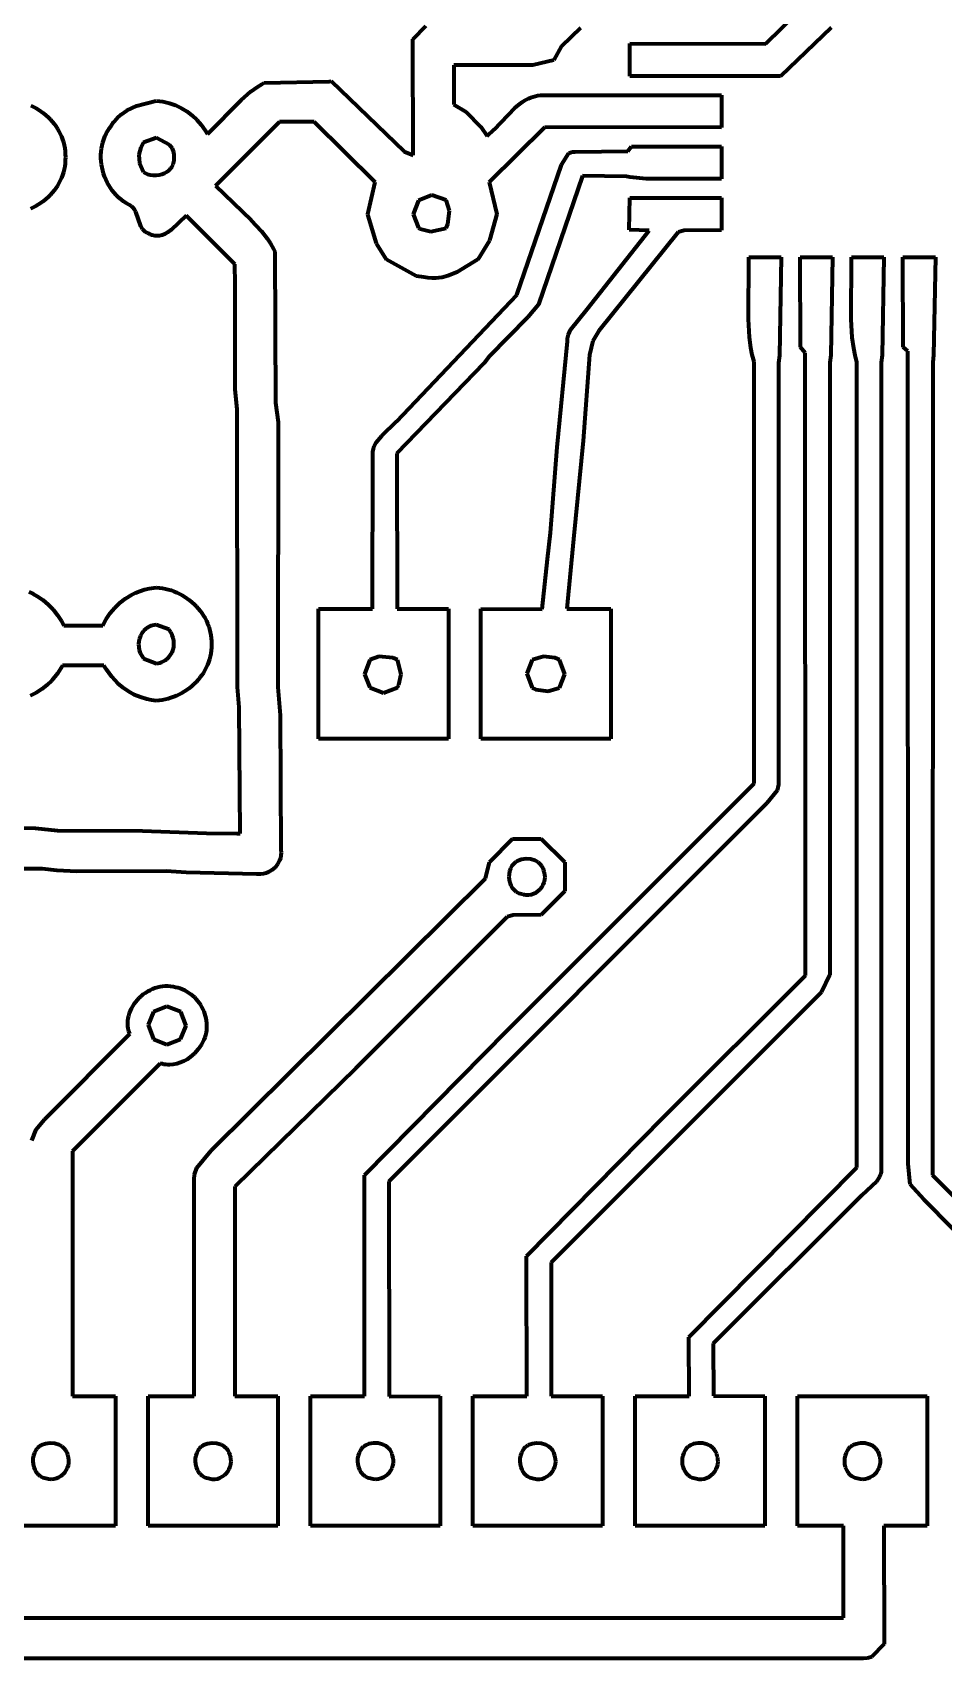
# Model space of a CAD drawing. Header units: millimetres. Extents: x 0.4 to 15.5, y 0.2 to 12.3.
# Drawn here: x 5.495 to 7.833, y 3.701 to 7.876 of the extents above; entities that cross this region are included whole.
import ezdxf

# ---------------------------------------------------------------- set-up
doc = ezdxf.new("R2010")
doc.units = ezdxf.units.MM
doc.layers.add('color#000000ff', color=7, linetype='CONTINUOUS', lineweight=100)

msp = doc.modelspace()

# ---------------------------------------------------------------- linework, layer by layer
at = {"layer": 'color#000000ff'}
for p, q in [((6.4716, 7.8589), (6.5049, 7.8924)), ((7.3777, 7.8467), (7.4587, 7.9265)), ((6.4721, 7.5604), (6.4716, 7.8589)), ((6.9013, 7.8879), (6.8529, 7.8409)), ((7.5453, 7.8889), (7.4147, 7.7633)), ((6.8529, 7.8409), (6.8331, 7.8046)), ((7.0278, 7.7639), (7.0278, 7.8472)), ((7.0278, 7.8472), (7.3777, 7.8467)), ((6.7792, 7.7915), (6.5763, 7.7915)), ((6.5763, 7.7915), (6.5766, 7.6911)), ((6.8331, 7.8046), (6.7792, 7.7915)), ((6.0302, 7.7022), (6.0557, 7.7245)), ((6.0557, 7.7245), (6.0722, 7.7363)), ((6.0722, 7.7363), (6.0838, 7.7432)), ((6.0838, 7.7432), (6.0898, 7.7464)), ((6.0898, 7.7464), (6.256, 7.7502)), ((6.256, 7.7502), (6.2619, 7.7506)), ((6.2619, 7.7506), (6.4488, 7.5698)), ((7.4147, 7.7633), (7.0278, 7.7639)), ((5.4903, 7.688), (5.4973, 7.6847)), ((5.4973, 7.6847), (5.5041, 7.6811)), ((5.5041, 7.6811), (5.5107, 7.6771)), ((5.7374, 7.6757), (5.7626, 7.6876)), ((5.7626, 7.6876), (5.8123, 7.7005)), ((5.8123, 7.7005), (5.8296, 7.6984)), ((5.8296, 7.6984), (5.8463, 7.6946)), ((5.8463, 7.6946), (5.8622, 7.689)), ((5.8622, 7.689), (5.8773, 7.6817)), ((5.8773, 7.6817), (5.8915, 7.673)), ((5.944, 7.6146), (6.0302, 7.7022)), ((6.5766, 7.6911), (6.6085, 7.6721)), ((6.68, 7.6266), (6.7329, 7.6823)), ((6.7329, 7.6823), (6.7425, 7.6904)), ((6.7425, 7.6904), (6.7525, 7.6976)), ((6.7525, 7.6976), (6.7577, 7.7009)), ((6.7577, 7.7009), (6.763, 7.7039)), ((6.763, 7.7039), (6.7685, 7.7065)), ((6.7685, 7.7065), (6.7742, 7.7089)), ((6.7742, 7.7089), (6.78, 7.7109)), ((6.78, 7.7109), (6.7861, 7.7125)), ((6.7861, 7.7125), (6.7923, 7.7137)), ((6.7923, 7.7137), (6.7987, 7.7145)), ((6.7987, 7.7145), (6.8054, 7.7149)), ((6.8054, 7.7149), (7.2639, 7.7152)), ((7.2639, 7.7152), (7.2639, 7.632)), ((5.5107, 7.6771), (5.5171, 7.6728)), ((5.5171, 7.6728), (5.5232, 7.6682)), ((5.5232, 7.6682), (5.5292, 7.6634)), ((5.5292, 7.6634), (5.5349, 7.6582)), ((5.5349, 7.6582), (5.5403, 7.6528)), ((5.5403, 7.6528), (5.5454, 7.6471)), ((5.5454, 7.6471), (5.5502, 7.6412)), ((5.5502, 7.6412), (5.5547, 7.635)), ((5.6973, 7.6372), (5.7027, 7.6452)), ((5.7027, 7.6452), (5.7119, 7.6559)), ((5.7119, 7.6559), (5.7222, 7.6652)), ((5.7222, 7.6652), (5.7374, 7.6757)), ((5.8915, 7.673), (5.9048, 7.6628)), ((5.9048, 7.6628), (5.917, 7.6512)), ((5.917, 7.6512), (5.9281, 7.6384)), ((6.1293, 7.6463), (5.965, 7.4824)), ((6.218, 7.6463), (6.1293, 7.6463)), ((6.3741, 7.4915), (6.218, 7.6463)), ((6.6085, 7.6721), (6.6459, 7.6339)), ((5.5547, 7.635), (5.5589, 7.6287)), ((5.5589, 7.6287), (5.5628, 7.6221)), ((5.5628, 7.6221), (5.5662, 7.6153)), ((5.5662, 7.6153), (5.5693, 7.6084)), ((5.5693, 7.6084), (5.572, 7.6012)), ((5.572, 7.6012), (5.5743, 7.594)), ((5.6754, 7.5935), (5.6777, 7.6013)), ((5.6777, 7.6013), (5.6806, 7.6089)), ((5.6806, 7.6089), (5.684, 7.6163)), ((5.684, 7.6163), (5.6879, 7.6235)), ((5.6879, 7.6235), (5.6924, 7.6305)), ((5.6924, 7.6305), (5.6973, 7.6372)), ((5.8129, 7.605), (5.7798, 7.5929)), ((5.8462, 7.5874), (5.8129, 7.605)), ((5.9281, 7.6384), (5.9381, 7.6245)), ((5.9381, 7.6245), (5.944, 7.6146)), ((6.6459, 7.6339), (6.6619, 7.6097)), ((6.6619, 7.6097), (6.68, 7.6266)), ((6.8097, 7.6325), (6.6675, 7.4914)), ((7.2639, 7.632), (6.8097, 7.6325)), ((5.5743, 7.594), (5.5762, 7.5865)), ((5.5762, 7.5865), (5.5777, 7.579)), ((5.5777, 7.579), (5.5786, 7.5713)), ((5.5786, 7.5713), (5.5791, 7.5634)), ((5.5791, 7.5634), (5.5792, 7.5555)), ((5.5792, 7.5555), (5.5791, 7.5476)), ((5.6706, 7.5615), (5.6711, 7.5696)), ((5.6706, 7.5534), (5.6706, 7.5615)), ((5.6711, 7.5696), (5.672, 7.5777)), ((5.672, 7.5777), (5.6734, 7.5857)), ((5.6734, 7.5857), (5.6754, 7.5935)), ((5.7726, 7.5804), (5.7679, 7.5618)), ((5.7679, 7.5618), (5.7696, 7.54)), ((5.7798, 7.5929), (5.7726, 7.5804)), ((5.8539, 7.5779), (5.8462, 7.5874)), ((5.8575, 7.5689), (5.8539, 7.5779)), ((5.8585, 7.5612), (5.8575, 7.5689)), ((5.8582, 7.5557), (5.8585, 7.5612)), ((5.8584, 7.5515), (5.8582, 7.5557)), ((6.4488, 7.5698), (6.4721, 7.5604)), ((6.853, 7.5357), (6.8718, 7.5661)), ((6.8718, 7.5661), (6.8799, 7.5693)), ((6.8799, 7.5693), (6.8855, 7.5696)), ((6.8855, 7.5696), (6.8875, 7.5693)), ((6.8875, 7.5693), (7.0229, 7.571)), ((7.0229, 7.571), (7.0328, 7.5828)), ((7.0328, 7.5828), (7.2639, 7.5833)), ((7.2639, 7.5833), (7.2639, 7.5)), ((5.5743, 7.5171), (5.572, 7.5098)), ((5.5762, 7.5245), (5.5743, 7.5171)), ((5.5776, 7.5321), (5.5762, 7.5245)), ((5.5786, 7.5398), (5.5776, 7.5321)), ((5.5791, 7.5476), (5.5786, 7.5398)), ((5.6711, 7.5453), (5.6706, 7.5534)), ((5.672, 7.5372), (5.6711, 7.5453)), ((5.6733, 7.5292), (5.672, 7.5372)), ((5.6751, 7.5212), (5.6733, 7.5292)), ((5.6774, 7.5134), (5.6751, 7.5212)), ((5.7696, 7.54), (5.7798, 7.5168)), ((5.7798, 7.5168), (5.7831, 7.515)), ((5.7831, 7.515), (5.7901, 7.5122)), ((5.8269, 7.5119), (5.8337, 7.5145)), ((5.8337, 7.5145), (5.8399, 7.518)), ((5.8399, 7.518), (5.8455, 7.5223)), ((5.8455, 7.5223), (5.8503, 7.5274)), ((5.8503, 7.5274), (5.8523, 7.5303)), ((5.8523, 7.5303), (5.8541, 7.5333)), ((5.8541, 7.5333), (5.8556, 7.5366)), ((5.8556, 7.5366), (5.8568, 7.54)), ((5.8568, 7.54), (5.8576, 7.5436)), ((5.8576, 7.5436), (5.8582, 7.5475)), ((5.8582, 7.5475), (5.8584, 7.5515)), ((6.7384, 7.2026), (6.853, 7.5357)), ((5.5546, 7.4759), (5.5501, 7.4698)), ((5.5588, 7.4823), (5.5546, 7.4759)), ((5.5627, 7.4889), (5.5588, 7.4823)), ((5.5662, 7.4957), (5.5627, 7.4889)), ((5.5693, 7.5026), (5.5662, 7.4957)), ((5.572, 7.5098), (5.5693, 7.5026)), ((5.68, 7.5057), (5.6774, 7.5134)), ((5.6831, 7.4981), (5.68, 7.5057)), ((5.6866, 7.4908), (5.6831, 7.4981)), ((5.6905, 7.4836), (5.6866, 7.4908)), ((5.6948, 7.4767), (5.6905, 7.4836)), ((5.6995, 7.4701), (5.6948, 7.4767)), ((5.7901, 7.5122), (5.7973, 7.5103)), ((5.7973, 7.5103), (5.8048, 7.5094)), ((5.8048, 7.5094), (5.8123, 7.5093)), ((5.8123, 7.5093), (5.8197, 7.5102)), ((5.8197, 7.5102), (5.8269, 7.5119)), ((5.965, 7.4824), (6.0559, 7.3943)), ((6.3555, 7.4096), (6.3741, 7.4915)), ((6.6675, 7.4914), (6.6867, 7.4094)), ((6.9065, 7.5078), (6.7935, 7.1777)), ((7.0197, 7.506), (6.9065, 7.5078)), ((7.028, 7.5046), (7.0197, 7.506)), ((7.0698, 7.5003), (7.028, 7.5046)), ((7.2639, 7.5), (7.0698, 7.5003)), ((5.5104, 7.4339), (5.5038, 7.4299)), ((5.5168, 7.4381), (5.5104, 7.4339)), ((5.523, 7.4427), (5.5168, 7.4381)), ((5.529, 7.4476), (5.523, 7.4427)), ((5.5347, 7.4527), (5.529, 7.4476)), ((5.5401, 7.4582), (5.5347, 7.4527)), ((5.5452, 7.4638), (5.5401, 7.4582)), ((5.5501, 7.4698), (5.5452, 7.4638)), ((5.7046, 7.4637), (5.6995, 7.4701)), ((5.71, 7.4577), (5.7046, 7.4637)), ((5.7159, 7.452), (5.71, 7.4577)), ((5.7221, 7.4467), (5.7159, 7.452)), ((5.7286, 7.4418), (5.7221, 7.4467)), ((5.7356, 7.4373), (5.7286, 7.4418)), ((5.7428, 7.4333), (5.7356, 7.4373)), ((5.7459, 7.4318), (5.7428, 7.4333)), ((5.7486, 7.43), (5.7459, 7.4318)), ((6.4858, 7.4447), (6.4723, 7.4091)), ((6.5203, 7.4583), (6.4858, 7.4447)), ((6.5565, 7.445), (6.5203, 7.4583)), ((6.5654, 7.4182), (6.5565, 7.445)), ((7.0268, 7.3691), (7.028, 7.4514)), ((7.028, 7.4514), (7.2639, 7.4514)), ((7.2639, 7.4514), (7.2639, 7.3679)), ((5.497, 7.4263), (5.49, 7.423)), ((5.5038, 7.4299), (5.497, 7.4263)), ((5.7511, 7.428), (5.7486, 7.43)), ((5.7533, 7.4258), (5.7511, 7.428)), ((5.757, 7.4209), (5.7533, 7.4258)), ((5.76, 7.4155), (5.757, 7.4209)), ((5.7726, 7.3788), (5.76, 7.4155)), ((5.889, 7.4061), (5.8512, 7.3692)), ((6.0143, 7.2806), (5.889, 7.4061)), ((6.0559, 7.3943), (6.0827, 7.3654)), ((6.3561, 7.4052), (6.3555, 7.4096)), ((6.3777, 7.3338), (6.3561, 7.4052)), ((6.4723, 7.4091), (6.4856, 7.3741)), ((6.561, 7.3833), (6.5654, 7.4182)), ((6.6867, 7.4094), (6.6676, 7.3417)), ((5.7773, 7.3707), (5.7726, 7.3788)), ((5.7815, 7.3662), (5.7773, 7.3707)), ((5.7839, 7.3641), (5.7815, 7.3662)), ((5.7867, 7.3623), (5.7839, 7.3641)), ((5.7897, 7.3608), (5.7867, 7.3623)), ((5.7931, 7.3594), (5.7897, 7.3608)), ((5.7972, 7.3573), (5.7931, 7.3594)), ((5.8013, 7.3557), (5.7972, 7.3573)), ((5.8053, 7.3545), (5.8013, 7.3557)), ((5.8092, 7.3537), (5.8053, 7.3545)), ((5.813, 7.3533), (5.8092, 7.3537)), ((5.8168, 7.3533), (5.813, 7.3533)), ((5.8205, 7.3537), (5.8168, 7.3533)), ((5.8242, 7.3544), (5.8205, 7.3537)), ((5.8277, 7.3554), (5.8242, 7.3544)), ((5.8347, 7.3582), (5.8277, 7.3554)), ((5.8415, 7.362), (5.8347, 7.3582)), ((5.8512, 7.3692), (5.8415, 7.362)), ((6.0827, 7.3654), (6.0971, 7.3469)), ((6.0971, 7.3469), (6.1058, 7.3339)), ((6.4856, 7.3741), (6.4904, 7.3716)), ((6.4904, 7.3716), (6.5173, 7.3647)), ((6.5173, 7.3647), (6.5568, 7.3736)), ((6.5568, 7.3736), (6.561, 7.3833)), ((6.9189, 7.1656), (7.0782, 7.3678)), ((7.1525, 7.3635), (6.9486, 7.1095)), ((7.0782, 7.3678), (7.0268, 7.3691)), ((7.167, 7.3672), (7.1525, 7.3635)), ((7.2639, 7.3679), (7.167, 7.3672)), ((6.1058, 7.3339), (6.1136, 7.3203)), ((6.1136, 7.3203), (6.1171, 7.3132)), ((6.1171, 7.3132), (6.119, 6.9247)), ((6.4038, 7.2927), (6.3777, 7.3338)), ((6.6676, 7.3417), (6.6378, 7.2928)), ((6.0149, 7.2293), (6.0143, 7.2806)), ((6.4808, 7.2505), (6.4038, 7.2927)), ((6.6378, 7.2928), (6.5847, 7.2602)), ((7.3325, 7.14), (7.3334, 7.2986)), ((7.3334, 7.2986), (7.4166, 7.2986)), ((7.4166, 7.2986), (7.4121, 7.0462)), ((7.4653, 7.2986), (7.5486, 7.2986)), ((7.4659, 7.0676), (7.4653, 7.2986)), ((7.5486, 7.2986), (7.5442, 7.0471)), ((7.5964, 7.1395), (7.5972, 7.2986)), ((7.5972, 7.2986), (7.6805, 7.2986)), ((7.6805, 7.2986), (7.676, 7.047)), ((7.7292, 7.2986), (7.8125, 7.2986)), ((7.7298, 7.068), (7.7292, 7.2986)), ((7.8125, 7.2986), (7.8081, 7.0471)), ((6.0155, 6.9596), (6.0149, 7.2293)), ((6.4991, 7.2473), (6.4808, 7.2505)), ((6.5097, 7.2456), (6.4991, 7.2473)), ((6.5201, 7.2449), (6.5097, 7.2456)), ((6.5304, 7.2452), (6.5201, 7.2449)), ((6.5457, 7.2471), (6.5304, 7.2452)), ((6.5606, 7.2508), (6.5457, 7.2471)), ((6.5847, 7.2602), (6.5606, 7.2508)), ((6.4291, 6.8774), (6.7384, 7.2026)), ((6.7665, 7.1451), (6.6674, 7.0436)), ((6.7935, 7.1777), (6.7665, 7.1451)), ((6.8762, 7.1123), (6.9189, 7.1656)), ((7.3351, 7.0937), (7.3325, 7.14)), ((7.5991, 7.0931), (7.5964, 7.1395)), ((6.8686, 7.0901), (6.8709, 7.1001)), ((6.8709, 7.1001), (6.8762, 7.1123)), ((6.9486, 7.1095), (6.9332, 7.084)), ((6.842, 6.8114), (6.8681, 7.0829)), ((6.8681, 7.0829), (6.8686, 7.0901)), ((6.9332, 7.084), (6.9243, 7.0479)), ((7.3389, 7.0663), (7.3351, 7.0937)), ((7.3425, 7.0481), (7.3389, 7.0663)), ((7.4785, 7.0531), (7.4659, 7.0676)), ((7.6028, 7.0656), (7.5991, 7.0931)), ((7.6064, 7.0474), (7.6028, 7.0656)), ((7.7415, 7.0573), (7.7298, 7.068)), ((7.7431, 5.0279), (7.7415, 7.0573)), ((6.6544, 7.0267), (6.4303, 6.7948)), ((6.6674, 7.0436), (6.6544, 7.0267)), ((6.9243, 7.0479), (6.9081, 6.8275)), ((7.3472, 7.0301), (7.3425, 7.0481)), ((7.3472, 5.948), (7.3472, 7.0301)), ((7.4099, 7.0275), (7.4096, 5.9451)), ((7.4121, 7.0462), (7.4099, 7.0275)), ((7.479, 5.4545), (7.4785, 7.0531)), ((7.542, 7.0286), (7.5414, 5.4568)), ((7.5442, 7.0471), (7.542, 7.0286)), ((7.6111, 7.0293), (7.6064, 7.0474)), ((7.6111, 4.9619), (7.6111, 7.0293)), ((7.6738, 7.0285), (7.6735, 4.9582)), ((7.676, 7.047), (7.6738, 7.0285)), ((7.8059, 7.0286), (7.8051, 4.9418)), ((7.8081, 7.0471), (7.8059, 7.0286)), ((6.0199, 6.9086), (6.0155, 6.9596)), ((6.0208, 6.1952), (6.0199, 6.9086)), ((6.119, 6.9247), (6.1253, 6.8755)), ((6.1253, 6.8755), (6.125, 6.1949)), ((6.3912, 6.8406), (6.4291, 6.8774)), ((6.3686, 6.7994), (6.37, 6.8068)), ((6.37, 6.8068), (6.3723, 6.8137)), ((6.3723, 6.8137), (6.3773, 6.8233)), ((6.3773, 6.8233), (6.3912, 6.8406)), ((6.8248, 6.5914), (6.842, 6.8114)), ((6.9081, 6.8275), (6.8835, 6.5753)), ((6.368, 6.3958), (6.3682, 6.7916)), ((6.3682, 6.7916), (6.3686, 6.7994)), ((6.4303, 6.7948), (6.4307, 6.3957)), ((6.8169, 6.5238), (6.8248, 6.5914)), ((6.8835, 6.5753), (6.8662, 6.3965)), ((6.8034, 6.395), (6.8169, 6.5238)), ((5.4853, 6.4396), (5.4962, 6.4347)), ((5.4962, 6.4347), (5.5067, 6.429)), ((5.5067, 6.429), (5.5216, 6.4189)), ((5.7335, 6.4223), (5.7487, 6.4318)), ((5.7487, 6.4318), (5.7595, 6.4372)), ((5.7595, 6.4372), (5.7706, 6.4418)), ((5.7706, 6.4418), (5.7822, 6.4455)), ((5.7822, 6.4455), (5.7942, 6.4483)), ((5.7942, 6.4483), (5.8065, 6.4502)), ((5.8065, 6.4502), (5.8128, 6.4508)), ((5.8128, 6.4508), (5.8206, 6.4502)), ((5.8206, 6.4502), (5.8283, 6.4492)), ((5.8283, 6.4492), (5.8359, 6.4477)), ((5.8359, 6.4477), (5.8434, 6.4459)), ((5.8434, 6.4459), (5.8508, 6.4436)), ((5.8508, 6.4436), (5.8581, 6.441)), ((5.8581, 6.441), (5.8653, 6.4381)), ((5.8653, 6.4381), (5.8722, 6.4347)), ((5.8722, 6.4347), (5.879, 6.4311)), ((5.879, 6.4311), (5.8857, 6.4271)), ((5.5216, 6.4189), (5.5353, 6.4073)), ((5.5353, 6.4073), (5.5479, 6.3943)), ((5.5479, 6.3943), (5.5592, 6.3799)), ((5.6946, 6.3847), (5.7063, 6.3986)), ((5.7063, 6.3986), (5.7193, 6.4112)), ((5.7193, 6.4112), (5.7335, 6.4223)), ((5.8857, 6.4271), (5.8921, 6.4228)), ((5.8921, 6.4228), (5.8983, 6.4182)), ((5.8983, 6.4182), (5.9042, 6.4133)), ((5.9042, 6.4133), (5.9099, 6.4081)), ((5.9099, 6.4081), (5.9153, 6.4027)), ((5.9153, 6.4027), (5.9205, 6.397)), ((5.9205, 6.397), (5.9253, 6.3911)), ((5.9253, 6.3911), (5.9298, 6.3849)), ((6.2292, 6.0625), (6.2292, 6.3958)), ((6.2292, 6.3958), (6.368, 6.3958)), ((6.4307, 6.3957), (6.5625, 6.3958)), ((6.5625, 6.3958), (6.5625, 6.0625)), ((6.6459, 6.0625), (6.6459, 6.3958)), ((6.6459, 6.3958), (6.8034, 6.395)), ((6.8662, 6.3965), (6.9791, 6.3958)), ((6.9791, 6.3958), (6.9791, 6.0625)), ((5.5592, 6.3799), (5.5691, 6.3644)), ((5.5691, 6.3644), (5.575, 6.3534)), ((5.575, 6.3534), (5.675, 6.3534)), ((5.675, 6.3534), (5.6841, 6.3696)), ((5.6841, 6.3696), (5.6946, 6.3847)), ((5.7887, 6.3468), (5.7856, 6.3445)), ((5.792, 6.3488), (5.7887, 6.3468)), ((5.7955, 6.3506), (5.792, 6.3488)), ((5.7993, 6.3521), (5.7955, 6.3506)), ((5.8033, 6.3534), (5.7993, 6.3521)), ((5.8076, 6.3544), (5.8033, 6.3534)), ((5.812, 6.355), (5.8076, 6.3544)), ((5.8453, 6.3428), (5.812, 6.355)), ((5.9298, 6.3849), (5.934, 6.3785)), ((5.934, 6.3785), (5.9379, 6.3719)), ((5.9379, 6.3719), (5.9413, 6.3651)), ((5.9413, 6.3651), (5.9444, 6.3581)), ((5.9444, 6.3581), (5.9471, 6.351)), ((5.9471, 6.351), (5.9494, 6.3437)), ((5.7677, 6.3127), (5.7671, 6.3051)), ((5.7671, 6.3051), (5.7675, 6.2975)), ((5.7693, 6.32), (5.7677, 6.3127)), ((5.7719, 6.327), (5.7693, 6.32)), ((5.7755, 6.3334), (5.7719, 6.327)), ((5.7801, 6.3393), (5.7755, 6.3334)), ((5.7856, 6.3445), (5.7801, 6.3393)), ((5.85, 6.336), (5.8453, 6.3428)), ((5.8535, 6.3288), (5.85, 6.336)), ((5.856, 6.3213), (5.8535, 6.3288)), ((5.8575, 6.3137), (5.856, 6.3213)), ((5.8573, 6.2985), (5.8579, 6.306)), ((5.8579, 6.306), (5.8575, 6.3137)), ((5.9494, 6.3437), (5.9513, 6.3362)), ((5.9513, 6.3362), (5.9527, 6.3286)), ((5.9527, 6.3286), (5.9537, 6.3209)), ((5.9537, 6.3209), (5.9542, 6.3131)), ((5.9542, 6.3051), (5.9541, 6.2972)), ((5.9542, 6.3131), (5.9542, 6.3051)), ((5.7675, 6.2975), (5.769, 6.2898)), ((5.769, 6.2898), (5.7715, 6.2823)), ((5.7715, 6.2823), (5.7751, 6.2751)), ((5.7751, 6.2751), (5.7798, 6.2683)), ((5.7798, 6.2683), (5.813, 6.2561)), ((5.8294, 6.2606), (5.833, 6.2624)), ((5.833, 6.2624), (5.8363, 6.2644)), ((5.8363, 6.2644), (5.8394, 6.2667)), ((5.8394, 6.2667), (5.8449, 6.2718)), ((5.8449, 6.2718), (5.8494, 6.2777)), ((5.8494, 6.2777), (5.853, 6.2842)), ((5.853, 6.2842), (5.8556, 6.2912)), ((5.8556, 6.2912), (5.8573, 6.2985)), ((5.9492, 6.2666), (5.9469, 6.2593)), ((5.9511, 6.2741), (5.9492, 6.2666)), ((5.9526, 6.2816), (5.9511, 6.2741)), ((5.9536, 6.2894), (5.9526, 6.2816)), ((5.9541, 6.2972), (5.9536, 6.2894)), ((6.3606, 6.2648), (6.3473, 6.2286)), ((6.3848, 6.2735), (6.3606, 6.2648)), ((6.4196, 6.2703), (6.3848, 6.2735)), ((6.4318, 6.2652), (6.4196, 6.2703)), ((6.4409, 6.2283), (6.4318, 6.2652)), ((6.7773, 6.2649), (6.764, 6.2297)), ((6.8063, 6.2741), (6.7773, 6.2649)), ((6.8359, 6.2703), (6.8063, 6.2741)), ((6.8478, 6.2649), (6.8359, 6.2703)), ((6.861, 6.2287), (6.8478, 6.2649)), ((5.5588, 6.2303), (5.5441, 6.2124)), ((5.5715, 6.2502), (5.5588, 6.2303)), ((5.6784, 6.2502), (5.5715, 6.2502)), ((5.6845, 6.2401), (5.6784, 6.2502)), ((5.6983, 6.2214), (5.6845, 6.2401)), ((5.7141, 6.2047), (5.6983, 6.2214)), ((5.813, 6.2561), (5.8174, 6.2568)), ((5.8174, 6.2568), (5.8217, 6.2577)), ((5.8217, 6.2577), (5.8256, 6.259)), ((5.8256, 6.259), (5.8294, 6.2606)), ((5.9294, 6.2256), (5.9248, 6.2194)), ((5.9336, 6.2319), (5.9294, 6.2256)), ((5.9375, 6.2385), (5.9336, 6.2319)), ((5.941, 6.2453), (5.9375, 6.2385)), ((5.9441, 6.2522), (5.941, 6.2453)), ((5.9469, 6.2593), (5.9441, 6.2522)), ((6.3473, 6.2286), (6.3609, 6.1941)), ((6.4351, 6.2011), (6.4409, 6.2283)), ((6.764, 6.2297), (6.7772, 6.1934)), ((6.8477, 6.1935), (6.861, 6.2287)), ((5.504, 6.1804), (5.4887, 6.1727)), ((5.5184, 6.1897), (5.504, 6.1804)), ((5.5318, 6.2004), (5.5184, 6.1897)), ((5.5441, 6.2124), (5.5318, 6.2004)), ((5.7272, 6.1936), (5.7141, 6.2047)), ((5.7412, 6.1838), (5.7272, 6.1936)), ((5.7562, 6.1756), (5.7412, 6.1838)), ((5.8784, 6.1798), (5.8716, 6.1761)), ((5.885, 6.1837), (5.8784, 6.1798)), ((5.8915, 6.188), (5.885, 6.1837)), ((5.8977, 6.1925), (5.8915, 6.188)), ((5.9036, 6.1974), (5.8977, 6.1925)), ((5.9093, 6.2025), (5.9036, 6.1974)), ((5.9148, 6.2079), (5.9093, 6.2025)), ((5.92, 6.2135), (5.9148, 6.2079)), ((5.9248, 6.2194), (5.92, 6.2135)), ((6.025, 6.1435), (6.0208, 6.1952)), ((6.125, 6.1949), (6.1302, 6.1232)), ((6.3609, 6.1941), (6.3963, 6.1806)), ((6.3963, 6.1806), (6.4315, 6.194)), ((6.4315, 6.194), (6.4351, 6.2011)), ((6.7772, 6.1934), (6.7867, 6.189)), ((6.7867, 6.189), (6.8186, 6.1843)), ((6.8186, 6.1843), (6.8477, 6.1935)), ((5.7721, 6.169), (5.7562, 6.1756)), ((5.7887, 6.164), (5.7721, 6.169)), ((5.8003, 6.1617), (5.7887, 6.164)), ((5.8121, 6.1603), (5.8003, 6.1617)), ((5.8199, 6.1609), (5.8121, 6.1603)), ((5.8276, 6.1619), (5.8199, 6.1609)), ((5.8352, 6.1633), (5.8276, 6.1619)), ((5.8427, 6.1652), (5.8352, 6.1633)), ((5.8501, 6.1674), (5.8427, 6.1652)), ((5.8574, 6.1699), (5.8501, 6.1674)), ((5.8646, 6.1729), (5.8574, 6.1699)), ((5.8716, 6.1761), (5.8646, 6.1729)), ((6.0278, 5.8196), (6.025, 6.1435)), ((6.1302, 6.1232), (6.1322, 5.7775)), ((6.5625, 6.0625), (6.2292, 6.0625)), ((6.9791, 6.0625), (6.6459, 6.0625)), ((6.7138, 5.3148), (7.3472, 5.948)), ((7.4063, 5.9298), (7.3801, 5.8973)), ((7.4096, 5.9451), (7.4063, 5.9298)), ((7.3801, 5.8973), (6.4092, 4.9263)), ((5.0972, 5.8405), (5.5024, 5.8329)), ((5.5024, 5.8329), (5.559, 5.8273)), ((5.559, 5.8273), (5.7772, 5.8263)), ((5.7772, 5.8263), (5.9413, 5.8201)), ((5.9413, 5.8201), (6.0191, 5.8191)), ((6.0191, 5.8191), (6.0278, 5.8196)), ((6.6683, 5.7453), (6.727, 5.8057)), ((6.727, 5.8057), (6.801, 5.8057)), ((6.801, 5.8057), (6.8613, 5.7453)), ((6.1324, 5.7632), (6.1311, 5.7564)), ((6.1322, 5.7775), (6.1329, 5.7703)), ((6.1329, 5.7703), (6.1324, 5.7632)), ((5.5197, 5.7282), (5.1732, 5.7288)), ((5.5576, 5.7243), (5.5197, 5.7282)), ((5.6084, 5.7217), (5.5576, 5.7243)), ((5.8381, 5.7224), (5.6084, 5.7217)), ((5.8889, 5.7196), (5.8381, 5.7224)), ((6.0698, 5.715), (5.8889, 5.7196)), ((6.1007, 5.7199), (6.0943, 5.7172)), ((6.1096, 5.7253), (6.1007, 5.7199)), ((6.1175, 5.7323), (6.1096, 5.7253)), ((6.1239, 5.7405), (6.1175, 5.7323)), ((6.1288, 5.7497), (6.1239, 5.7405)), ((6.1311, 5.7564), (6.1288, 5.7497)), ((6.6573, 5.704), (6.6683, 5.7453)), ((6.7197, 5.7226), (6.7183, 5.7152)), ((6.7221, 5.7296), (6.7197, 5.7226)), ((6.7256, 5.736), (6.7221, 5.7296)), ((6.7278, 5.739), (6.7256, 5.736)), ((6.7302, 5.7418), (6.7278, 5.739)), ((6.7329, 5.7444), (6.7302, 5.7418)), ((6.7358, 5.7467), (6.7329, 5.7444)), ((6.739, 5.7487), (6.7358, 5.7467)), ((6.75, 5.7528), (6.739, 5.7487)), ((6.7618, 5.7543), (6.75, 5.7528)), ((6.7737, 5.7534), (6.7618, 5.7543)), ((6.785, 5.7499), (6.7737, 5.7534)), ((6.7926, 5.7457), (6.785, 5.7499)), ((6.7991, 5.7401), (6.7926, 5.7457)), ((6.8026, 5.7355), (6.7991, 5.7401)), ((6.8054, 5.7304), (6.8026, 5.7355)), ((6.8074, 5.7246), (6.8054, 5.7304)), ((6.808, 5.7215), (6.8074, 5.7246)), ((6.8091, 5.7179), (6.808, 5.7215)), ((6.8613, 5.7453), (6.8612, 5.6713)), ((5.9536, 5.0058), (6.6573, 5.704)), ((6.0734, 5.7145), (6.0698, 5.715)), ((6.0805, 5.7145), (6.0734, 5.7145)), ((6.0875, 5.7154), (6.0805, 5.7145)), ((6.0943, 5.7172), (6.0875, 5.7154)), ((6.7183, 5.7152), (6.7179, 5.7077)), ((6.7179, 5.7077), (6.7185, 5.7003)), ((6.7185, 5.7003), (6.7201, 5.693)), ((6.7201, 5.693), (6.7228, 5.6861)), ((6.7228, 5.6861), (6.7264, 5.6799)), ((6.7264, 5.6799), (6.7286, 5.677)), ((6.7979, 5.6766), (6.8022, 5.6819)), ((6.8022, 5.6819), (6.8057, 5.6877)), ((6.8057, 5.6877), (6.8083, 5.6939)), ((6.8083, 5.6939), (6.8099, 5.7005)), ((6.8099, 5.7144), (6.8091, 5.7179)), ((6.8105, 5.7074), (6.8099, 5.7144)), ((6.8099, 5.7005), (6.8105, 5.7074)), ((6.7286, 5.677), (6.731, 5.6743)), ((6.731, 5.6743), (6.7336, 5.6719)), ((6.7336, 5.6719), (6.7366, 5.6698)), ((6.7366, 5.6698), (6.7397, 5.6679)), ((6.7397, 5.6679), (6.7431, 5.6663)), ((6.7431, 5.6663), (6.7467, 5.6651)), ((6.7467, 5.6651), (6.7506, 5.6642)), ((6.7506, 5.6642), (6.7542, 5.6631)), ((6.7542, 5.6631), (6.7577, 5.6623)), ((6.7577, 5.6623), (6.7612, 5.6619)), ((6.7612, 5.6619), (6.7682, 5.6619)), ((6.7682, 5.6619), (6.7749, 5.663)), ((6.7749, 5.663), (6.7814, 5.6651)), ((6.7814, 5.6651), (6.7874, 5.6681)), ((6.7874, 5.6681), (6.793, 5.672)), ((6.793, 5.672), (6.7979, 5.6766)), ((6.8612, 5.6713), (6.8009, 5.6108)), ((6.7136, 5.6055), (6.3246, 5.2171)), ((6.7276, 5.6094), (6.7136, 5.6055)), ((6.8009, 5.6108), (6.7276, 5.6094)), ((5.8222, 5.4264), (5.8289, 5.4274)), ((5.8289, 5.4274), (5.8356, 5.428)), ((5.8356, 5.428), (5.8423, 5.428)), ((5.8423, 5.428), (5.8491, 5.4274)), ((5.8491, 5.4274), (5.8558, 5.4262)), ((7.1159, 5.0919), (7.479, 5.4545)), ((7.5414, 5.4568), (7.5199, 5.4123)), ((5.7558, 5.3818), (5.7599, 5.3873)), ((5.7599, 5.3873), (5.7642, 5.3925)), ((5.7642, 5.3925), (5.769, 5.3975)), ((5.769, 5.3975), (5.774, 5.4021)), ((5.774, 5.4021), (5.7793, 5.4065)), ((5.7793, 5.4065), (5.7848, 5.4105)), ((5.7848, 5.4105), (5.7906, 5.4142)), ((5.7906, 5.4142), (5.7966, 5.4175)), ((5.7966, 5.4175), (5.8028, 5.4204)), ((5.8028, 5.4204), (5.8092, 5.4228)), ((5.8092, 5.4228), (5.8156, 5.4249)), ((5.8156, 5.4249), (5.8222, 5.4264)), ((5.8558, 5.4262), (5.8621, 5.4252)), ((5.8621, 5.4252), (5.8682, 5.4237)), ((5.8682, 5.4237), (5.8741, 5.4219)), ((5.8741, 5.4219), (5.8799, 5.4196)), ((5.8799, 5.4196), (5.8855, 5.417)), ((5.8855, 5.417), (5.8909, 5.414)), ((5.8909, 5.414), (5.8961, 5.4106)), ((5.8961, 5.4106), (5.9011, 5.407)), ((5.9011, 5.407), (5.9059, 5.403)), ((5.9059, 5.403), (5.9104, 5.3988)), ((5.9104, 5.3988), (5.9146, 5.3943)), ((5.9146, 5.3943), (5.9186, 5.3895)), ((5.9186, 5.3895), (5.9224, 5.3845)), ((7.5199, 5.4123), (6.8259, 4.718)), ((5.7398, 5.3383), (5.7406, 5.3449)), ((5.7406, 5.3449), (5.742, 5.3514)), ((5.742, 5.3514), (5.7438, 5.3578)), ((5.7438, 5.3578), (5.7462, 5.364)), ((5.7462, 5.364), (5.749, 5.3701)), ((5.749, 5.3701), (5.7522, 5.3761)), ((5.7522, 5.3761), (5.7558, 5.3818)), ((5.8055, 5.3613), (5.7915, 5.3281)), ((5.8397, 5.375), (5.8055, 5.3613)), ((5.8753, 5.3614), (5.8397, 5.375)), ((5.8889, 5.3258), (5.8753, 5.3614)), ((5.9224, 5.3845), (5.9258, 5.3794)), ((5.9258, 5.3794), (5.929, 5.374)), ((5.929, 5.374), (5.9318, 5.3685)), ((5.9318, 5.3685), (5.9343, 5.3628)), ((5.9343, 5.3628), (5.9365, 5.357)), ((5.9365, 5.357), (5.9383, 5.351)), ((5.9383, 5.351), (5.9398, 5.345)), ((5.9398, 5.345), (5.9409, 5.339)), ((5.5256, 5.085), (5.7446, 5.3048)), ((5.7395, 5.3317), (5.7398, 5.3383)), ((5.7399, 5.325), (5.7395, 5.3317)), ((5.7408, 5.3183), (5.7399, 5.325)), ((5.7424, 5.3115), (5.7408, 5.3183)), ((5.7446, 5.3048), (5.7424, 5.3115)), ((5.7915, 5.3281), (5.8051, 5.2914)), ((5.8752, 5.2913), (5.8889, 5.3258)), ((5.9391, 5.302), (5.9373, 5.296)), ((5.9404, 5.3081), (5.9391, 5.302)), ((5.9414, 5.3143), (5.9404, 5.3081)), ((5.9409, 5.339), (5.9416, 5.3328)), ((5.9419, 5.3205), (5.9414, 5.3143)), ((5.9416, 5.3328), (5.9419, 5.3267)), ((5.9419, 5.3267), (5.9419, 5.3205)), ((6.3467, 4.9425), (6.7138, 5.3148)), ((5.8051, 5.2914), (5.8398, 5.2778)), ((5.8398, 5.2778), (5.8752, 5.2913)), ((5.9204, 5.2654), (5.9107, 5.2546)), ((5.9286, 5.2773), (5.9204, 5.2654)), ((5.935, 5.29), (5.9286, 5.2773)), ((5.9373, 5.296), (5.935, 5.29)), ((5.8229, 5.2291), (5.5972, 5.0038)), ((5.8276, 5.2277), (5.8229, 5.2291)), ((5.8324, 5.2267), (5.8276, 5.2277)), ((5.8372, 5.226), (5.8324, 5.2267)), ((5.842, 5.2256), (5.8372, 5.226)), ((5.8467, 5.2255), (5.842, 5.2256)), ((5.8562, 5.2262), (5.8467, 5.2255)), ((5.8654, 5.2281), (5.8562, 5.2262)), ((5.8745, 5.231), (5.8654, 5.2281)), ((5.8832, 5.2348), (5.8745, 5.231)), ((5.8917, 5.2395), (5.8832, 5.2348)), ((5.8996, 5.245), (5.8917, 5.2395)), ((5.9107, 5.2546), (5.8996, 5.245)), ((6.3246, 5.2171), (6.0139, 4.9131)), ((5.4934, 5.0312), (5.5047, 5.0591)), ((5.5047, 5.0591), (5.5256, 5.085)), ((6.7633, 4.7341), (7.1159, 5.0919)), ((7.7423, 4.9709), (7.7431, 5.0279)), ((5.5972, 5.0038), (5.5972, 4.375)), ((5.9168, 4.9608), (5.9536, 5.0058)), ((7.7482, 4.9185), (7.7423, 4.9709)), ((5.9098, 4.3752), (5.91, 4.931)), ((5.91, 4.931), (5.911, 4.9435)), ((5.911, 4.9435), (5.9168, 4.9608)), ((6.3472, 4.375), (6.3467, 4.9425)), ((6.4092, 4.9263), (6.4104, 4.3743)), ((7.18, 4.5259), (7.6111, 4.9619)), ((7.6612, 4.9259), (7.6236, 4.8912)), ((7.6694, 4.9378), (7.6612, 4.9259)), ((7.6724, 4.9459), (7.6694, 4.9378)), ((7.6734, 4.9518), (7.6724, 4.9459)), ((7.6735, 4.9582), (7.6734, 4.9518)), ((7.8051, 4.9418), (7.9904, 4.7564)), ((6.0139, 4.9131), (6.0139, 4.375)), ((7.6236, 4.8912), (7.2425, 4.5096)), ((7.7828, 4.8798), (7.7482, 4.9185)), ((7.9296, 4.732), (7.7828, 4.8798)), ((6.7639, 4.375), (6.7633, 4.7341)), ((6.8259, 4.718), (6.8263, 4.3752)), ((7.1806, 4.375), (7.18, 4.5259)), ((7.2425, 4.5096), (7.2427, 4.3755)), ((5.5972, 4.375), (5.7083, 4.375)), ((5.7083, 4.375), (5.7083, 4.0417)), ((5.7917, 4.375), (5.9098, 4.3752)), ((5.7917, 4.0417), (5.7917, 4.375)), ((6.0139, 4.375), (6.125, 4.375)), ((6.125, 4.375), (6.125, 4.0417)), ((6.2083, 4.0417), (6.2083, 4.375)), ((6.2083, 4.375), (6.3472, 4.375)), ((6.4104, 4.3743), (6.5417, 4.375)), ((6.5417, 4.375), (6.5417, 4.0417)), ((6.625, 4.0417), (6.625, 4.375)), ((6.625, 4.375), (6.7639, 4.375)), ((6.8263, 4.3752), (6.9583, 4.375)), ((6.9583, 4.375), (6.9583, 4.0417)), ((7.0417, 4.0417), (7.0417, 4.375)), ((7.0417, 4.375), (7.1806, 4.375)), ((7.2427, 4.3755), (7.375, 4.375)), ((7.375, 4.375), (7.375, 4.0417)), ((7.4583, 4.0417), (7.4583, 4.375)), ((7.4583, 4.375), (7.7917, 4.375)), ((7.7917, 4.375), (7.7917, 4.0417)), ((5.4974, 4.2225), (5.496, 4.2151)), ((5.4999, 4.2296), (5.4974, 4.2225)), ((5.5034, 4.2361), (5.4999, 4.2296)), ((5.5056, 4.2391), (5.5034, 4.2361)), ((5.508, 4.2419), (5.5056, 4.2391)), ((5.5107, 4.2444), (5.508, 4.2419)), ((5.5137, 4.2467), (5.5107, 4.2444)), ((5.5169, 4.2488), (5.5137, 4.2467)), ((5.528, 4.2528), (5.5169, 4.2488)), ((5.5399, 4.2543), (5.528, 4.2528)), ((5.5519, 4.2533), (5.5399, 4.2543)), ((5.5632, 4.2497), (5.5519, 4.2533)), ((5.5708, 4.2454), (5.5632, 4.2497)), ((5.5772, 4.2397), (5.5708, 4.2454)), ((5.5807, 4.2351), (5.5772, 4.2397)), ((5.5835, 4.2299), (5.5807, 4.2351)), ((5.5854, 4.224), (5.5835, 4.2299)), ((5.586, 4.2209), (5.5854, 4.224)), ((5.587, 4.2173), (5.586, 4.2209)), ((5.5881, 4.2104), (5.587, 4.2173)), ((5.9141, 4.2225), (5.9127, 4.2152)), ((5.9166, 4.2296), (5.9141, 4.2225)), ((5.9201, 4.2361), (5.9166, 4.2296)), ((5.9223, 4.2391), (5.9201, 4.2361)), ((5.9247, 4.2419), (5.9223, 4.2391)), ((5.9274, 4.2444), (5.9247, 4.2419)), ((5.9303, 4.2467), (5.9274, 4.2444)), ((5.9336, 4.2488), (5.9303, 4.2467)), ((5.9445, 4.2528), (5.9336, 4.2488)), ((5.9564, 4.2543), (5.9445, 4.2528)), ((5.9684, 4.2533), (5.9564, 4.2543)), ((5.9797, 4.2498), (5.9684, 4.2533)), ((5.9872, 4.2456), (5.9797, 4.2498)), ((5.9937, 4.2399), (5.9872, 4.2456)), ((5.9972, 4.2353), (5.9937, 4.2399)), ((6, 4.2301), (5.9972, 4.2353)), ((6.0019, 4.2243), (6, 4.2301)), ((6.0025, 4.2212), (6.0019, 4.2243)), ((6.0036, 4.2177), (6.0025, 4.2212)), ((6.0044, 4.2142), (6.0036, 4.2177)), ((6.3308, 4.2225), (6.3294, 4.2151)), ((6.3332, 4.2295), (6.3308, 4.2225)), ((6.3367, 4.236), (6.3332, 4.2295)), ((6.3389, 4.239), (6.3367, 4.236)), ((6.3413, 4.2418), (6.3389, 4.239)), ((6.344, 4.2444), (6.3413, 4.2418)), ((6.347, 4.2467), (6.344, 4.2444)), ((6.3502, 4.2488), (6.347, 4.2467)), ((6.3584, 4.2521), (6.3502, 4.2488)), ((6.3703, 4.2542), (6.3584, 4.2521)), ((6.3824, 4.2538), (6.3703, 4.2542)), ((6.394, 4.2508), (6.3824, 4.2538)), ((6.4019, 4.2469), (6.394, 4.2508)), ((6.4088, 4.2415), (6.4019, 4.2469)), ((6.4126, 4.2372), (6.4088, 4.2415)), ((6.4157, 4.2322), (6.4126, 4.2372)), ((6.418, 4.2266), (6.4157, 4.2322)), ((6.4194, 4.2204), (6.418, 4.2266)), ((6.4204, 4.2169), (6.4194, 4.2204)), ((6.4215, 4.2099), (6.4204, 4.2169)), ((6.7474, 4.2225), (6.746, 4.2152)), ((6.7499, 4.2296), (6.7474, 4.2225)), ((6.7534, 4.236), (6.7499, 4.2296)), ((6.7556, 4.239), (6.7534, 4.236)), ((6.758, 4.2418), (6.7556, 4.239)), ((6.7607, 4.2444), (6.758, 4.2418)), ((6.7636, 4.2467), (6.7607, 4.2444)), ((6.7668, 4.2487), (6.7636, 4.2467)), ((6.7778, 4.2528), (6.7668, 4.2487)), ((6.7897, 4.2543), (6.7778, 4.2528)), ((6.8016, 4.2534), (6.7897, 4.2543)), ((6.8129, 4.2499), (6.8016, 4.2534)), ((6.8205, 4.2456), (6.8129, 4.2499)), ((6.827, 4.2399), (6.8205, 4.2456)), ((6.8305, 4.2354), (6.827, 4.2399)), ((6.8333, 4.2302), (6.8305, 4.2354)), ((6.8352, 4.2244), (6.8333, 4.2302)), ((6.8359, 4.2213), (6.8352, 4.2244)), ((6.8369, 4.2177), (6.8359, 4.2213)), ((6.8377, 4.2142), (6.8369, 4.2177)), ((7.1641, 4.2227), (7.1627, 4.2153)), ((7.1666, 4.2297), (7.1641, 4.2227)), ((7.1701, 4.2361), (7.1666, 4.2297)), ((7.1723, 4.2391), (7.1701, 4.2361)), ((7.1747, 4.2419), (7.1723, 4.2391)), ((7.1774, 4.2444), (7.1747, 4.2419)), ((7.1803, 4.2467), (7.1774, 4.2444)), ((7.1836, 4.2487), (7.1803, 4.2467)), ((7.1917, 4.2521), (7.1836, 4.2487)), ((7.2036, 4.2542), (7.1917, 4.2521)), ((7.2157, 4.2538), (7.2036, 4.2542)), ((7.2273, 4.2508), (7.2157, 4.2538)), ((7.2352, 4.2469), (7.2273, 4.2508)), ((7.2421, 4.2416), (7.2352, 4.2469)), ((7.2459, 4.2372), (7.2421, 4.2416)), ((7.249, 4.2323), (7.2459, 4.2372)), ((7.2513, 4.2267), (7.249, 4.2323)), ((7.2527, 4.2205), (7.2513, 4.2267)), ((7.2537, 4.217), (7.2527, 4.2205)), ((7.2544, 4.2134), (7.2537, 4.217)), ((7.5808, 4.2224), (7.5794, 4.2151)), ((7.5832, 4.2295), (7.5808, 4.2224)), ((7.5867, 4.236), (7.5832, 4.2295)), ((7.5889, 4.239), (7.5867, 4.236)), ((7.5913, 4.2418), (7.5889, 4.239)), ((7.594, 4.2443), (7.5913, 4.2418)), ((7.5969, 4.2467), (7.594, 4.2443)), ((7.6001, 4.2487), (7.5969, 4.2467)), ((7.6083, 4.252), (7.6001, 4.2487)), ((7.6201, 4.2542), (7.6083, 4.252)), ((7.6322, 4.2538), (7.6201, 4.2542)), ((7.6438, 4.2509), (7.6322, 4.2538)), ((7.6517, 4.247), (7.6438, 4.2509)), ((7.6586, 4.2417), (7.6517, 4.247)), ((7.6625, 4.2374), (7.6586, 4.2417)), ((7.6656, 4.2324), (7.6625, 4.2374)), ((7.6679, 4.2268), (7.6656, 4.2324)), ((7.6693, 4.2206), (7.6679, 4.2268)), ((7.6704, 4.2171), (7.6693, 4.2206)), ((7.6715, 4.2101), (7.6704, 4.2171)), ((5.496, 4.2151), (5.4957, 4.2076)), ((5.4957, 4.2076), (5.4963, 4.2001)), ((5.4963, 4.2001), (5.498, 4.1928)), ((5.498, 4.1928), (5.5007, 4.1859)), ((5.5007, 4.1859), (5.5044, 4.1796)), ((5.5044, 4.1796), (5.5066, 4.1767)), ((5.5066, 4.1767), (5.509, 4.1741)), ((5.5733, 4.1742), (5.5779, 4.1791)), ((5.5779, 4.1791), (5.5817, 4.1845)), ((5.5817, 4.1845), (5.5848, 4.1905)), ((5.5848, 4.1905), (5.5869, 4.1968)), ((5.5869, 4.1968), (5.5881, 4.2035)), ((5.5881, 4.2035), (5.5881, 4.2104)), ((5.9127, 4.2152), (5.9123, 4.2076)), ((5.9123, 4.2076), (5.913, 4.2001)), ((5.913, 4.2001), (5.9146, 4.1929)), ((5.9146, 4.1929), (5.9173, 4.186)), ((5.9173, 4.186), (5.921, 4.1797)), ((5.921, 4.1797), (5.9232, 4.1768)), ((5.9232, 4.1768), (5.9256, 4.1742)), ((5.9875, 4.172), (5.9924, 4.1766)), ((5.9924, 4.1766), (5.9966, 4.1818)), ((5.9966, 4.1818), (6.0001, 4.1876)), ((6.0001, 4.1876), (6.0027, 4.1938)), ((6.0027, 4.1938), (6.0043, 4.2004)), ((6.0043, 4.2004), (6.0049, 4.2072)), ((6.0049, 4.2072), (6.0044, 4.2142)), ((6.3294, 4.2151), (6.329, 4.2075)), ((6.329, 4.2075), (6.3297, 4.2)), ((6.3297, 4.2), (6.3313, 4.1927)), ((6.3313, 4.1927), (6.334, 4.1858)), ((6.334, 4.1858), (6.3377, 4.1795)), ((6.3377, 4.1795), (6.3399, 4.1767)), ((6.3399, 4.1767), (6.3424, 4.174)), ((6.4065, 4.174), (6.4111, 4.1789)), ((6.4111, 4.1789), (6.4149, 4.1843)), ((6.4149, 4.1843), (6.418, 4.1902)), ((6.418, 4.1902), (6.4202, 4.1965)), ((6.4202, 4.1965), (6.4214, 4.2031)), ((6.4214, 4.2031), (6.4215, 4.2099)), ((6.746, 4.2152), (6.7457, 4.2077)), ((6.7457, 4.2077), (6.7463, 4.2002)), ((6.7463, 4.2002), (6.748, 4.1929)), ((6.748, 4.1929), (6.7506, 4.186)), ((6.7506, 4.186), (6.7543, 4.1797)), ((6.7543, 4.1797), (6.7565, 4.1769)), ((6.7565, 4.1769), (6.7589, 4.1742)), ((6.8208, 4.172), (6.8257, 4.1766)), ((6.8257, 4.1766), (6.83, 4.1818)), ((6.83, 4.1818), (6.8334, 4.1876)), ((6.8334, 4.1876), (6.836, 4.1938)), ((6.836, 4.1938), (6.8377, 4.2004)), ((6.8383, 4.2072), (6.8377, 4.2142)), ((6.8377, 4.2004), (6.8383, 4.2072)), ((7.1627, 4.2153), (7.1623, 4.2078)), ((7.1623, 4.2078), (7.1629, 4.2003)), ((7.1629, 4.2003), (7.1646, 4.1931)), ((7.1646, 4.1931), (7.1672, 4.1862)), ((7.1672, 4.1862), (7.1708, 4.1799)), ((7.1708, 4.1799), (7.173, 4.177)), ((7.173, 4.177), (7.1754, 4.1744)), ((7.1754, 4.1744), (7.1781, 4.1719)), ((7.2371, 4.1717), (7.242, 4.1762)), ((7.242, 4.1762), (7.2463, 4.1814)), ((7.2463, 4.1814), (7.2498, 4.1871)), ((7.2498, 4.1871), (7.2525, 4.1932)), ((7.2525, 4.1932), (7.2542, 4.1997)), ((7.2542, 4.1997), (7.2549, 4.2065)), ((7.2549, 4.2065), (7.2544, 4.2134)), ((7.5794, 4.2151), (7.579, 4.2075)), ((7.579, 4.2075), (7.5796, 4.2)), ((7.5796, 4.2), (7.5813, 4.1928)), ((7.5813, 4.1928), (7.584, 4.1859)), ((7.584, 4.1859), (7.5877, 4.1796)), ((7.5877, 4.1796), (7.5899, 4.1767)), ((7.5899, 4.1767), (7.5923, 4.1741)), ((7.6565, 4.1741), (7.6611, 4.1789)), ((7.6611, 4.1789), (7.665, 4.1844)), ((7.665, 4.1844), (7.668, 4.1903)), ((7.668, 4.1903), (7.6702, 4.1966)), ((7.6702, 4.1966), (7.6714, 4.2033)), ((7.6714, 4.2033), (7.6715, 4.2101)), ((5.509, 4.1741), (5.5117, 4.1717)), ((5.5117, 4.1717), (5.5147, 4.1695)), ((5.5147, 4.1695), (5.5179, 4.1677)), ((5.5179, 4.1677), (5.5213, 4.1661)), ((5.5213, 4.1661), (5.525, 4.1649)), ((5.525, 4.1649), (5.5289, 4.1641)), ((5.5289, 4.1641), (5.5324, 4.1631)), ((5.5324, 4.1631), (5.5359, 4.1623)), ((5.5359, 4.1623), (5.5429, 4.1618)), ((5.5429, 4.1618), (5.5496, 4.1623)), ((5.5496, 4.1623), (5.5562, 4.164)), ((5.5562, 4.164), (5.5623, 4.1665)), ((5.5623, 4.1665), (5.5681, 4.17)), ((5.5681, 4.17), (5.5733, 4.1742)), ((5.9256, 4.1742), (5.9283, 4.1718)), ((5.9283, 4.1718), (5.9312, 4.1696)), ((5.9312, 4.1696), (5.9344, 4.1678)), ((5.9344, 4.1678), (5.9378, 4.1662)), ((5.9378, 4.1662), (5.9415, 4.165)), ((5.9415, 4.165), (5.9454, 4.1641)), ((5.9454, 4.1641), (5.9489, 4.1631)), ((5.9489, 4.1631), (5.9525, 4.1623)), ((5.9525, 4.1623), (5.956, 4.1619)), ((5.956, 4.1619), (5.9629, 4.1619)), ((5.9629, 4.1619), (5.9696, 4.163)), ((5.9696, 4.163), (5.976, 4.1651)), ((5.976, 4.1651), (5.982, 4.1682)), ((5.982, 4.1682), (5.9875, 4.172)), ((6.3424, 4.174), (6.3451, 4.1716)), ((6.3451, 4.1716), (6.3481, 4.1695)), ((6.3481, 4.1695), (6.3513, 4.1677)), ((6.3513, 4.1677), (6.3547, 4.1661)), ((6.3547, 4.1661), (6.3584, 4.1649)), ((6.3584, 4.1649), (6.3623, 4.1641)), ((6.3623, 4.1641), (6.3658, 4.1631)), ((6.3658, 4.1631), (6.3692, 4.1623)), ((6.3692, 4.1623), (6.3761, 4.1618)), ((6.3761, 4.1618), (6.3829, 4.1623)), ((6.3829, 4.1623), (6.3894, 4.1639)), ((6.3894, 4.1639), (6.3955, 4.1665)), ((6.3955, 4.1665), (6.4013, 4.1699)), ((6.4013, 4.1699), (6.4065, 4.174)), ((6.7589, 4.1742), (6.7616, 4.1718)), ((6.7616, 4.1718), (6.7645, 4.1696)), ((6.7645, 4.1696), (6.7677, 4.1678)), ((6.7677, 4.1678), (6.7711, 4.1662)), ((6.7711, 4.1662), (6.7748, 4.165)), ((6.7748, 4.165), (6.7787, 4.1642)), ((6.7787, 4.1642), (6.7822, 4.1631)), ((6.7822, 4.1631), (6.7857, 4.1623)), ((6.7857, 4.1623), (6.7892, 4.1619)), ((6.7892, 4.1619), (6.7961, 4.1619)), ((6.7961, 4.1619), (6.8028, 4.163)), ((6.8028, 4.163), (6.8093, 4.1651)), ((6.8093, 4.1651), (6.8153, 4.1682)), ((6.8153, 4.1682), (6.8208, 4.172)), ((7.1781, 4.1719), (7.181, 4.1698)), ((7.181, 4.1698), (7.1842, 4.1679)), ((7.1842, 4.1679), (7.1875, 4.1663)), ((7.1875, 4.1663), (7.1912, 4.1651)), ((7.1912, 4.1651), (7.1951, 4.1642)), ((7.1951, 4.1642), (7.1985, 4.1631)), ((7.1985, 4.1631), (7.2055, 4.1619)), ((7.2055, 4.1619), (7.2124, 4.1619)), ((7.2124, 4.1619), (7.2191, 4.1629)), ((7.2191, 4.1629), (7.2255, 4.165)), ((7.2255, 4.165), (7.2315, 4.1679)), ((7.2315, 4.1679), (7.2371, 4.1717)), ((7.5923, 4.1741), (7.595, 4.1717)), ((7.595, 4.1717), (7.598, 4.1696)), ((7.598, 4.1696), (7.6012, 4.1677)), ((7.6012, 4.1677), (7.6046, 4.1662)), ((7.6046, 4.1662), (7.6083, 4.165)), ((7.6083, 4.165), (7.6122, 4.1641)), ((7.6122, 4.1641), (7.6157, 4.1631)), ((7.6157, 4.1631), (7.6191, 4.1623)), ((7.6191, 4.1623), (7.6261, 4.1618)), ((7.6261, 4.1618), (7.6328, 4.1623)), ((7.6328, 4.1623), (7.6394, 4.1639)), ((7.6394, 4.1639), (7.6455, 4.1665)), ((7.6455, 4.1665), (7.6513, 4.1699)), ((7.6513, 4.1699), (7.6565, 4.1741)), ((5.7083, 4.0417), (5.375, 4.0417)), ((6.125, 4.0417), (5.7917, 4.0417)), ((6.5417, 4.0417), (6.2083, 4.0417)), ((6.9583, 4.0417), (6.625, 4.0417)), ((7.375, 4.0417), (7.0417, 4.0417)), ((7.5765, 4.0415), (7.4583, 4.0417)), ((7.5765, 3.8057), (7.5765, 4.0415)), ((7.7917, 4.0417), (7.6806, 4.0417)), ((7.6806, 4.0417), (7.6812, 3.7384)), ((5.0346, 3.8057), (7.5765, 3.8057)), ((7.6812, 3.7384), (7.6493, 3.706)), ((7.6256, 3.7016), (4.9866, 3.7016)), ((7.6283, 3.7014), (7.6256, 3.7016)), ((7.6382, 3.702), (7.6283, 3.7014)), ((7.6493, 3.706), (7.6382, 3.702))]:
    msp.add_line(p, q, dxfattribs=at)

doc.saveas('drawing.dxf')
